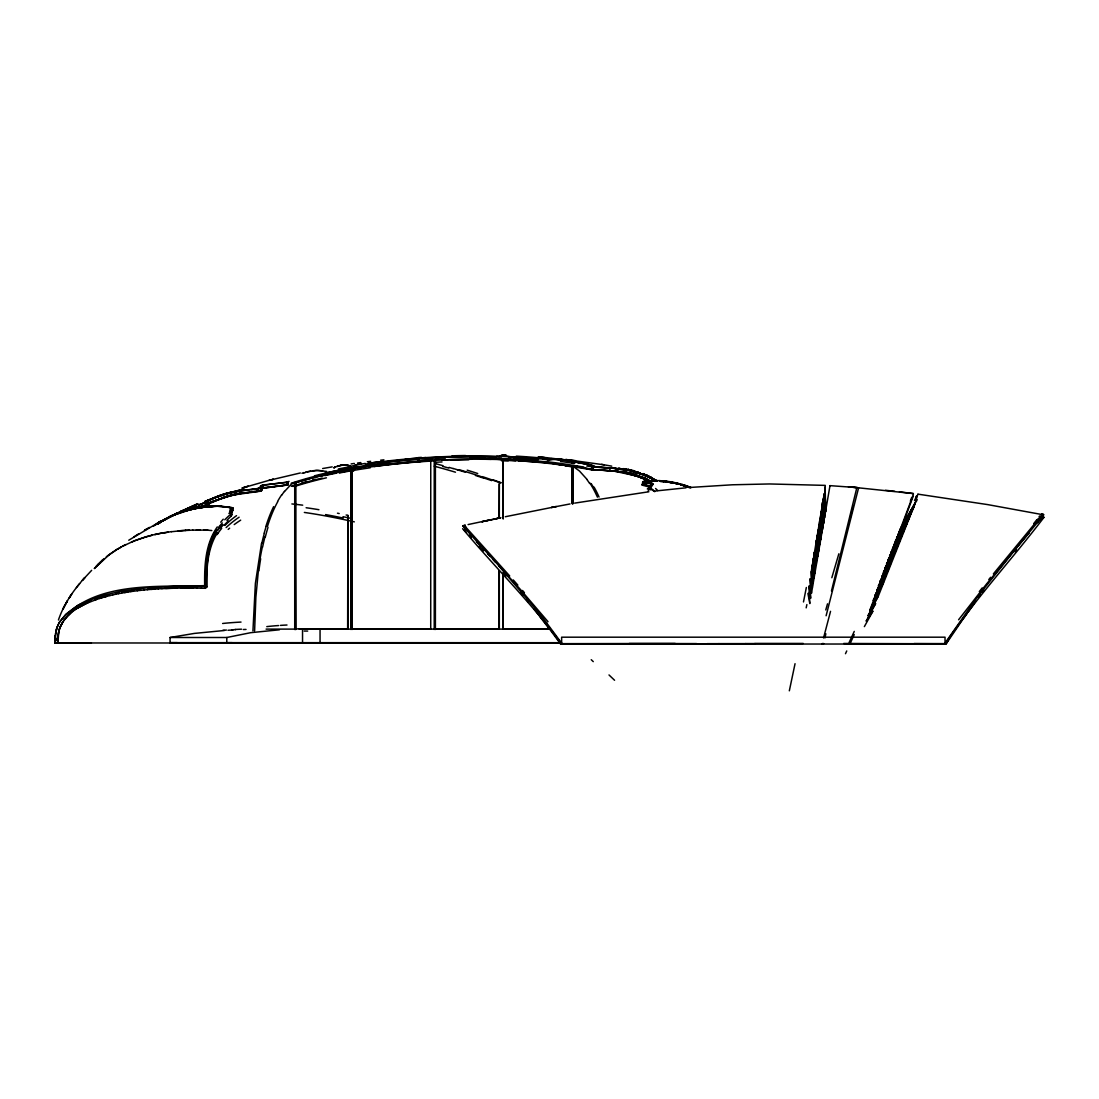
<?xml version="1.0" encoding="UTF-8"?>
<svg xmlns="http://www.w3.org/2000/svg" width="1099" height="1099" viewBox="0 0 1099 1099"><rect width="100%" height="100%" fill="white"/><g stroke="black" fill="none" stroke-linecap="round" stroke-linejoin="round"><path stroke-width="1.5" d="M204.702 587.292L206.681 587.292C206.488 568.595 206.626 548.676 216.105 531.916M824.003 509.359L824.387 494.207M205.801 587.333C205.266 569.021 205.637 549.445 214.552 532.864M206.681 587.292C206.557 569.983 207.12 551.753 215.445 536.12A308.984 143.722 27.8 0 1 217.451 532.754M824.525 511.09L824.484 517.876L824.442 511.117M823.467 518.742L823.412 523.77L825.239 485.387L769.547 483.958L732.415 484.783L690.653 487.407L684.21 486.005M823.577 523.069L823.852 495.965L811.268 571.617L811.488 593.144L829.91 486.129M913.118 496.405L903.227 523.083M823.151 516.489L823 526.242L823.233 517.821M823.22 511.612L823.426 498.603L822.986 511.626M586.742 466.003L593.364 466.979L593.323 469.699L589.023 469.232M349.661 465.797L346.652 465.303M819.085 544.678L819.167 541.312M819.304 534.595L819.414 529.567M821.173 530.446L821.255 527.163M821.489 517.341L821.64 510.801L821.503 514.112M823.426 511.104L823.852 495.965M822.835 516.503L822.409 529.512L822.931 501.542L821.791 532.919L822.395 504.757L821.159 536.449L821.805 508.26L820.5 540.104L821.159 512.038L819.14 547.755L819.73 520.445L818.439 551.767L818.947 525.047L817.725 555.888L818.109 529.938L817.738 540.007M816.516 556.341L816.241 564.501L816.337 540.516L814.702 573.596L814.4 552.165L813.906 578.308L813.384 558.388L813.109 583.143L812.34 564.872L812.298 588.089L811.268 571.617M816.681 551.437L817.244 535.089L816.983 560.147L817.615 543.359M822.34 528.399L822.574 521.613M254.611 630.908L255.875 597.169L258.402 570.463M55.39 635.51L55.252 643.176L91.409 643.107M618.091 471.073L591.729 469.768L591.908 466.855L628.216 469.383L646.212 475.647M648.176 488.808L651.803 484.219L642.75 481.719L642.324 484.384L648.383 486.005M206.117 570.024L206.296 567.235M252.935 630.908L255.38 583.432L261.535 543.277M593.364 466.979L610.055 467.899L609.821 470.606L631.499 472.817L651.666 481.472M55.005 639.275L56.722 628.394A34.481 34.399 81.4 0 1 59.676 621.814M57.766 641.088L57.945 642.929L58.81 630.826M858.566 487.97L826.118 615.756M824.909 502.284L825.006 488.135M650.004 488.808L653.108 484.219M856.657 488.423L831.49 590.919M207.12 559.858L207.464 557.633M823.687 498.603L824.223 493.602L824.126 520.033L824.813 489.769L825.157 514.332L825.019 488.286L825.637 511.667L825.157 487.104M822.766 504.139L823.261 501.226M820.307 518.563L820.994 514.538M817.793 556.328L818.274 553.635M55.609 633.683L56.351 630.125A33.629 33.561 80.3 0 1 57.464 626.691M819.895 544.664L820.335 542.205M1044.05 517.244C1011.726 559.776 974.827 599.285 945.14 644.014M262.331 546.904L261.589 550.613A149.148 60.431 -90 0 0 260.147 558.223M824.951 637.942L825.844 633.793M913.406 494.385L869.707 610.632L878.307 596.18L914.849 504.139L917.844 494.207M823.549 637.942L830.542 611.332M1043.239 514.772L987.616 504.592L918.05 494.165M209.291 549.473L209.84 547.577M916.676 500.965L917.143 499.578M58.439 620.001C63.838 604.052 73.633 589.943 84.857 577.552L82.37 580.341L91.643 570.34M206.516 503.493L234.417 494.138L261.644 490.635L262.002 486.926L263.774 484.989L261.644 490.635L235.708 494.138L206.708 503.493M895.136 544.293L893.501 547.178L894.407 544.912M647.915 491.432L649.495 489.082M901.056 528.427L902.169 525.693M905.054 524.017L897.471 537.301L898.707 534.224M64.58 605.865L62.986 609.052L67.437 600.851L65.61 603.914M1043.858 514.689L986.311 584.283L958.589 619.767M869.707 610.632L883.5 582.209L873.21 600.48L886.014 575.588L874.941 595.548L888.473 569.213L876.659 590.726L890.877 563.073L878.348 586.028L893.199 557.193L880.024 581.426L895.451 551.574L881.673 576.934L897.622 546.189L883.308 572.552L899.71 541.079L884.901 568.279L901.702 536.202L886.481 564.13L903.598 531.6L888.019 560.092L905.397 527.245L889.531 556.163L907.101 523.151L891.001 552.344L908.681 519.319L892.443 548.648L910.151 515.747L893.844 545.077L911.511 512.45L895.218 541.601L912.747 509.414L896.537 538.249L913.86 506.639L897.828 535.021L914.849 504.139L899.064 531.902L915.714 501.913L900.273 528.907M878.307 596.18L867.935 615.866L875.656 603.516L866.149 621.196L872.963 611.071L864.364 626.622M891.468 552.824L894.682 546.917M892.91 549.212L894.517 546.272M893.501 547.178L895.108 544.252M230.268 512.972L230.996 511.653M899.641 535.103L898.048 538.002L900.562 533.702M898.666 536.024L901.125 531.559M897.471 537.301L899.902 532.933M901.523 530.034L903.941 525.665M908.804 516.942L910.425 514.03M882.992 575.327L884.613 572.414M891.701 553.553L893.363 550.558M896.702 544.582L898.364 541.601M901.207 529.773L902.87 526.806M907.856 517.904L909.519 514.936M911.181 511.969L913.667 507.518M892.91 549.239L894.531 546.354M891.468 552.879L896.289 544.266M230.666 515.747L231.408 514.442M548.47 627.611L560.669 644.069L946.033 644.014L950.635 635.95M898.611 536.202L901.853 530.515M903.474 527.657L905.081 524.814M901.194 529.897L906.18 521.214M907.829 518.33L910.315 513.989M900.768 529.787L909.34 514.95M911.044 511.983L913.612 507.532M1041.756 515.156L993.359 573.912M915.673 497.311L916.415 496.089M59.676 621.814C93.635 580.327 157.583 587.361 205.65 585.588L205.719 588.295L201.364 588.185M62.89 621.746L61.214 624.658A31.445 31.335 -89.2 0 0 58.81 630.826M1042.896 515.486L1041.481 517.656M71.943 593.694L69.292 597.815L71.27 594.765M217.259 526.929C205.128 544.211 204.304 566.246 204.702 586.578L206.681 586.578M946.033 644.014L964.166 617.404M63.852 620.344L60.624 626.155A30.717 30.566 -86.9 0 0 58.59 632.461L57.849 639.288L55.17 641.212L55.129 643.176L55.115 635.826L56.489 628.971L59.222 622.652L65.693 614.286L78.263 605.041L99.762 596.194L121.275 591.166L146.291 587.91L174.494 586.371L205.568 586.55M1040.987 520.294L1041.811 519.099M972.807 605.247L975.624 601.359M57.656 637.53L55.06 641.212L56.351 639.288L54.991 637.379M978.426 597.554L980.267 595.067M982.108 592.622L983.935 590.19M63.989 620.344L70.006 613.75M231.092 516.063L232.164 514.675M979.305 591.619L982.19 587.91M1037.607 522.698L1039.118 520.775M284.504 491.528L292.018 483.395M988.784 579.585L990.639 577.291M76.422 587.553L79.623 583.651M1016.973 547.426L977.904 596.276L944.645 643.602L914.066 643.561M1017.811 546.437L1026.741 535.817M1027.606 534.787L1029.337 532.727M1014.83 551.739L1016.493 549.775M228.922 513.508L230.144 512.093M94.404 568.471L108.732 555.174M98.168 564.282L96.245 566.397A94.748 86.848 89.5 0 1 102.042 560.394M230.735 513.508L232.123 512.093M98.264 564.391L100.229 562.427M68.509 615.014L71.449 612.528M102.056 560.408L104.158 558.567M158.105 524.072L160.55 522.052M71.311 612.528L72.974 611.332M106.315 556.781L108.65 555.05M157.555 523.88L161.21 521.077L153.489 526.146M157.583 523.783L161.21 521.077M108.54 555.05L115.67 550.201M108.609 555.174L115.738 550.324M72.836 611.332L74.567 610.151M159.781 522.932L165.88 518.604L157.789 523.66L170.675 516.2M259.68 490.635L256.891 491.638L256.878 488.931L259.652 487.97L260.545 485.937L263.774 484.989M155.11 525.047L160.495 521.338L128.748 540.227M74.43 610.151L76.229 609.011M160.495 521.338L156.731 523.88L165.509 518.742M157.913 523.825L165.867 518.522M157.789 523.66L161.773 521.036M1041.454 514.964L1043.239 514.098M133.982 536.834L138.817 533.716M76.106 609.011L85.598 603.763L97.028 599.271M115.56 550.201L118.019 548.703M115.629 550.324L118.129 548.703M147.486 528.537L144.45 530.377L149.395 527.41M77.85 607.912L87.838 602.802M120.643 547.261L118.074 548.827L120.711 547.384M81.779 605.206C67.781 612.074 55.953 626.609 58.11 642.929C64.511 643.011 70.913 642.942 77.301 642.97L561.644 643.094M120.588 547.384L123.212 545.873M123.102 545.873L125.849 544.541M123.157 546.011L134.064 540.914M83.002 604.519L91.162 600.768M184.206 510.087L196.748 504.207L180.648 511.365C196.35 505.004 214.497 505.169 231.024 507.793M333.876 467.624L335.222 466.965M333.876 467.762L335.497 466.965M334.151 467.762L335.497 467.116M217.039 496.556L203.219 503.054L221.078 495.017L245.063 489.495L225.199 493.685L205.197 501.391M212.478 498.795L204.991 501.35L212.423 498.685M204.483 505.719L226.133 496.501L242.645 492.956M207.986 500.553L221.078 495.017L240.077 490.058L225.199 493.685L208.096 500.553M197.6 504.015L180.579 511.749C196.199 504.51 215.102 505.306 231.82 507.697M131.317 542.205L134.105 541.051M206.378 504.111L226.133 496.501L240.818 492.915M180.772 512.285L170.139 516.379L162.116 521.338L179.027 512.519L203.397 506.296L183.684 510.472L198.287 507.147L220.693 506.089L198.287 507.147L179.604 512.024L193.3 508.191L214.58 506.241L193.3 508.191L175.634 513.741L188.424 509.428L202.752 507.298L183.657 510.87L171.76 515.61L188.424 509.428L208.604 506.653M194.811 508.411L198.727 506.886L198.576 504.207L191.102 506.941M301.937 473.257L303.736 472.57M303.516 473.257L305.316 472.57M196.103 507.903L198.727 506.886M133.954 540.914L145.769 536.875M133.996 541.051L136.963 539.952M136.839 539.952L142.801 537.933M184.289 510.417L186.267 509.702M209.936 499.454L229.43 492.558L260.257 488.286A255.037 49.098 29.2 0 1 261.466 485.47L287.224 482.131L287.65 485.016L262.07 488.354A252.688 49.386 28.8 0 0 261.109 490.168M211.063 502.188L230.295 495.388L260.793 491.157L260.257 488.286M94.487 600.109L102.028 597.677M289.092 481.389L286.509 482.255L286.963 484.893L261.768 488.299M336.596 466.553L338.245 465.949M336.871 466.553L341.075 465.44M95.64 599.065L105.339 596.001M222.067 497.806L242.467 493.039M248.305 486.143L242.852 487.874L269.008 480.359L300.315 472.968M213.907 498.149L224.649 494.811M227.713 493.849L238.648 491.102M142.691 537.933L145.81 537.013M99.363 598.46L107.304 596.221M241.78 488.135L247.33 486.445M560.408 642.695L170.057 642.654L170.057 637.502L226.779 637.502L250.737 632.681L279.407 629.796M226.792 637.489L226.779 642.668L232.136 642.668M500.169 455.797L502.257 455.261M500.169 455.948L501.501 455.481M145.659 536.875L148.832 536.01M145.686 537.013L148.86 536.147M305.549 471.966L316.622 470.468M307.129 471.966L310.852 471.073M104.501 596.936L110.037 595.534M337.984 466.086L339.646 465.578M148.708 536.01L151.937 535.199M148.75 536.147L151.964 535.35M106.644 595.672L109.254 594.985M269.008 480.359L273.376 479.274L271.961 479.617M170.084 637.489L194.413 633.409L224.416 630.496M151.813 535.199L155.096 534.457M109.9 595.534L112.84 594.875M486.486 520.679L491.473 519.676L481.815 521.737L500.787 517.753L491.088 519.8M112.702 594.875L115.697 594.243M495.773 518.728L500.498 517.698M154.973 534.457L158.297 533.757M155 534.595L158.325 533.908M468.078 524.566L486.678 520.624M501.226 455.632L502.531 455.261M205.142 504.043L206.928 504.043L206.777 501.35C223.413 491.555 243.03 490.772 261.617 487.97M115.56 594.243L118.623 593.652M116.013 593.405L118.857 592.842M188.506 509.249L201.776 506.639L220.226 506.062L232.988 507.793L233.057 510.389M556.067 506.57L551.41 507.504L570.01 503.96M339.385 465.715L341.075 465.303M158.174 533.757L164.85 532.562M158.201 533.908L161.553 533.125M118.486 593.652L121.618 593.089M556.273 506.543L505.293 516.736M322.653 468.531L332.214 466.883M574.653 503.122L648.877 491.761M121.481 593.089L127.772 592.045M161.457 533.276L168.216 532.191M121.701 592.279L126.124 591.523M124.53 592.553L130.946 591.578M363.316 467.144L360.17 467.638A214.195 60.871 -2.1 0 0 341.473 470.853M164.754 532.699L168.202 532.04M366.118 463.97L369.305 463.503M129.132 591.042L133.735 590.355M351.117 463.929L354.345 463.462M368.371 466.457L370.789 466.1M263.101 484.989L287.897 482.255L288.35 484.893L263.458 487.668M130.808 591.578L137.471 590.712M357.573 463.022L360.829 462.569M168.106 532.191L171.595 531.586M340.8 465.303L342.503 465.124L340.8 465.44M136.894 589.957L140.068 589.572M367.368 461.731L370.651 461.333M690.419 487.626C675.803 481.266 659.043 479.137 643.272 481.609L642.997 484.494L646.377 484.096M653.52 491.198L686.01 487.819M171.499 531.724L178.533 530.982M137.32 590.712L140.809 590.328M251.698 489.659L254.968 489.289M502.257 455.412L503.562 455.151M380.597 460.193L383.922 459.835M312.748 470.77L314.671 470.578M270.436 484.082L273.761 483.725M642.75 481.719L655.512 480.51M140.672 590.328L144.216 589.971M643.959 481.719L656.886 480.51M144.065 589.971L147.664 589.655M55.129 643.176L58.068 642.915M643.533 484.384L642.324 484.384L645.608 484.096M148.296 588.734L156.14 588.13M147.527 589.655L158.366 588.858M252.179 643.094L254.913 642.997L253.745 643.094M642.324 484.384L645.553 484.123M178.409 530.844L182.049 530.556M178.409 530.982L185.635 530.474M151.181 589.352L154.753 589.091M418.073 461.044L423.142 460.687M425.835 457.555L422.744 457.761A199.207 51.378 -2.6 0 0 382.96 461.539M181.939 530.556L185.621 530.336M228.001 630.263L232.947 629.988M343.96 465.028L342.242 465.124L343.96 465.179M158.229 588.858L162.048 588.652M432.195 460.138L435.286 459.973M556.932 458.887L547.508 459.932L558.828 458.887L566.232 459.959M164.589 587.635L170.372 587.402M185.511 530.336L189.248 530.158M185.511 530.474L189.248 530.309M161.896 588.652L177.255 588.116M243.346 629.521L246.039 629.425M189.138 530.309L192.902 530.048M177.763 587.196L194.647 587.113M192.792 530.199L196.611 530.006M170.084 642.654L177.296 642.654M315.028 470.468L318.586 470.468M675.239 643.464L562.029 643.657L546.78 623.092M696.587 643.588L629.123 643.519M547.604 462.638L549.198 462.638M326.664 471.444L318.985 470.564M256.878 488.931L258.224 488.931M295.494 628.862L295.123 506.474L295.123 628.862L347.888 628.862L347.888 515.376L347.641 628.862M548.044 628.862L503.067 628.862L503.067 572.964M266.082 629.109L295.906 629.109M299.23 629.109L550.187 629.109M299.629 642.997L560.559 642.997M745.658 643.561L754.862 643.561M822.217 643.588L823.755 643.588M613.695 643.904L754.367 643.904M821.818 643.712L823.536 643.712M196.487 530.006L200.348 530.006M196.487 530.144L200.348 530.158M843.675 643.464L944.797 643.794M343.699 465.028L345.429 465.193M193.245 588.047L177.104 588.116A479.947 477.392 -58 0 0 165.619 588.446M197.367 588.102L193.094 588.047A563.856 561.301 -66.2 0 0 181.033 588.006M200.238 530.158L204.139 530.075M197.202 588.102L201.515 588.185M496.597 456.291L499.605 456.373M204.016 530.075L207.958 530.199L204.016 530.226M317.007 470.468L322.584 470.757M207.848 530.199L211.819 530.529M598.241 469.864L618.929 471.622M829.841 485.634L857.632 487.64L848.469 486.939L853.016 487.242M516.846 460.124L519.126 460.261M345.168 465.042L346.913 465.303M538.098 456.992L544.362 457.459M853.099 487.255L913.406 493.575L899.463 491.844M505.595 455.233L504.304 455.137L505.581 455.384M536.958 461.621L543.469 462.253A218.261 56.159 -3 0 1 556.149 463.751M610.055 467.899L631.774 470.138L657.298 481.074M622.103 471.966L625.29 472.309M894.778 491.308L885.547 490.278M614.41 468.421L617.597 468.765M623.957 469.452L630.318 470.138L637.846 473.353M575.505 460.646L565.697 459.506L604.326 464.85M559.13 458.997L564.639 459.959M346.652 465.152L348.424 465.495M653.562 480.414L656.914 480.936M660.279 481.458L663.631 481.98M680.405 484.59L691.271 487.558M571.961 463.05L574.722 463.503M591.729 469.768L548.428 462.761L496.597 459.231A197.916 48.383 -2.7 0 0 484.535 458.97M601.565 464.369L611.758 466.155M666.008 481.829L659.537 480.634L666.228 482.049M669.25 482.42L672.492 483.011M675.72 483.601L685.446 485.373L688.345 487.091M505.306 455.233L506.584 455.426M505.306 455.384L506.309 455.577M348.149 465.358L349.935 465.797M337.475 513.192L339.193 513.549M590.41 469.232L592.704 469.699M684.636 485.923L689.65 486.967L684.801 485.813M613.544 468.023L626.897 470.88M635.249 472.68L646.94 475.18L656.35 480.483M613.173 470.949L641.102 476.925M346.13 515.005L347.888 515.376M673.467 483.093L665.376 481.156L671.681 482.846M624.85 469.726L618.531 468.16L624.933 469.919M635.895 472.446L646.94 475.18L655.361 480.661M621.375 471.897L641.102 476.76M647.352 476.101L650.553 476.98L655.897 480.799M621.237 471.952L646.418 478.876M442.952 465.674L434.806 463.448L434.819 628.862L499.317 628.862L499.317 570.752M449.065 467.391L453.131 468.572M677.561 483.903L671.091 481.966L677.369 484.027M680.803 484.879L688.908 487.31M640.978 474.026L623.435 468.614L629.878 470.798M644.165 475.015L650.553 476.98L655.828 480.95M632.31 474.425L644.852 478.299M475.414 475.427L483.436 478.079M650.842 477.9L656.762 481.101M627.653 473.133L648.245 480.112M688.73 487.448L676.668 483.052L679.8 484.288M641.898 474.48L628.216 469.383L637.461 473.133M651.02 477.859L656.721 481.17M632.378 474.054L646.652 479.356M652.861 479.356L655.952 480.606L652.875 479.205M632.145 474.122L648.795 480.84M633.161 474.15L651.817 482.131M689.636 487.695L682.108 484.439L686.49 486.472M642.118 474.507L632.887 470.482L639.096 473.408M636.733 475.331L648.808 480.606M636.774 475.51L648.959 481.266M641.83 474.095L637.447 471.883L641.885 474.287M644.316 478.587L648.905 480.909M687.411 486.101L690.309 487.668M639.577 476.307L648.273 481.032M649.427 481.293L645.264 478.422L649.372 480.716M573.032 465.385L574.708 466.319M642.489 477.254L648.286 480.579M642.489 477.323L648.328 480.922M654.825 480.799L643.258 473.587L655.251 480.867M643.835 477.309L650.924 481.719M573.115 466.319L579.516 471.073L586.935 479.288M645.264 478.422L649.385 481.074M650.91 489.989L648.822 488.093M483.354 550.915L479.027 546.285M482.791 548.456L484.357 550.146M480.565 546.052L476.471 541.628M487.599 553.649L490.168 556.437M492.86 559.35L495.635 562.4M498.534 565.573L535.556 608.75M509.73 575.986L464.52 525.734M513.274 579.942L517.835 585.108M504.578 573.994L506.227 575.849M471.334 537.576L469.259 535.199M522.533 590.479L524.429 592.691M520.967 592.911L522.781 595.067M548.03 621.704L520.322 589.38L462.816 526.064M526.435 599.505L528.289 601.771M533.908 608.764L539.636 616.072M465.481 529.237L463.421 526.297M561.562 644.069C531.655 603.063 495.003 567.427 462.61 528.688M554.542 634.329L560.669 644.083M807.902 593.405L809.826 603.585L809.043 585.891L810.65 598.309L810.169 578.624L811.488 593.144M651.707 483.903L651.872 484.838M825.294 496.528L825.006 489.811L825.129 496.308M824.854 490.978L825.157 502.573M945.03 643.973L945.03 637.186L561.63 637.186L561.63 643.973M573.211 503.548L573.211 466.1L572.043 466.1L572.043 503.548M572.799 466.1L572.799 503.795M572.455 466.1L572.455 503.795M503.246 518.755L503.246 459.451L503.067 518.755M503.246 572.964L503.246 628.862M499.317 517.753L499.317 483.574L499.152 517.753M499.152 570.752L499.152 628.862M435.396 629.48L435.396 460L434.229 460L434.229 629.48M430.753 460.22L430.726 628.862L351.405 628.862L351.405 469.136A211.489 58.522 -2.2 0 1 368.138 466.429M352.106 629.48L352.106 469.136L350.938 469.136L350.938 629.48M351.639 469.136L351.639 628.862M320.056 629.109L320.056 642.654M302.541 629.109L302.541 642.654M964.194 617.611A86.217 6.979 -55.4 0 1 967.051 613.558M967.985 612.225A86.217 6.979 -55.4 0 1 972.67 605.686M1036.852 519.662A463.902 8.394 -46.6 0 1 1033.774 523.522M1043.391 514.511A473.147 8.586 -46.5 0 1 1042.25 516.365M1042.566 518.178A484.645 8.792 -46.8 0 1 1043.913 517.395M1041.879 513.728A481.417 8.71 -46.8 0 1 1041.467 514.827M1041.976 516.049A493.121 8.929 -46.9 0 0 1037.195 520.074A504.551 9.657 -47.8 0 1 1038.28 519.058M1039.627 515.939A493.904 9.067 -47.3 0 1 1039.063 516.764M831.833 577.717A501.941 4.437 -74.5 0 1 838.853 553.786M853.03 506.419A500.691 4.451 -74.5 0 1 850.255 517.574M825.775 609.945A504.194 4.616 -74.7 0 1 827.506 603.832M539.733 616.47A76.669 4.987 52.8 0 1 548.264 627.625M464.822 528.001A496.748 8.517 43.9 0 1 463.49 526.133M465.742 526.916A502.174 8.627 44.1 0 1 464.891 525.514M465.88 531.861A509.057 8.765 44.3 0 1 464.231 529.663M462.995 525.652A509.854 8.765 44 0 1 463.888 526.119M464.932 525.542A513.274 8.847 44.3 0 1 464.836 525.047A522.094 9.177 44.7 0 1 465.069 524.855M591.248 659.702A525.926 9.135 44.5 0 1 593.268 661.639M608.997 674.951A526.586 9.122 44.4 0 1 614.575 680.267M914.492 500.402A511.255 7.02 -65.8 0 1 916.992 496.102M707.083 643.671A432.731 3.077 0 0 1 719.034 643.657M718.76 643.629A408.498 2.871 0 0 1 745.823 643.616M754.986 643.41A414.804 3.063 0 0 1 803.245 643.437M822.258 502.641A505.719 3.228 -79.6 0 1 821.791 505.554M824.044 516.242A489.371 3.201 -78.6 0 1 823.577 518.783M806.185 607.857A501.378 3.297 -78.7 0 1 806.872 604.587M808.919 594.738A501.378 3.297 -78.7 0 1 810.251 588.363M845.488 653.713A503.521 6.415 -66.2 0 1 846.752 650.951M850.544 642.627A503.521 6.415 -66.2 0 1 854.225 634.563M535.529 608.654A75.666 6.896 52.5 0 1 546.821 623.064M463.572 525.446A524.511 9.314 44.7 0 1 463.888 525.514M803.479 601.95A507.065 3.256 -79.2 0 1 806.35 587.498M789.329 690.818A503.191 3.476 -78.4 0 1 795.044 663.7M911.662 497.435A492.27 6.47 -65.9 0 1 910.37 501.13M849.156 642.489A507.161 6.676 -66 0 1 854.253 631.403M94.432 568.499A88.717 81.051 -89.7 0 1 96.272 566.425M342.998 516.681A212.863 43.823 18.1 0 1 349.702 518.124M325.551 514.579A213.962 45.375 18.2 0 1 343.176 518.055M306.126 507.738A217.217 52.573 19.4 0 1 318.93 509.702M291.881 503.946A219.827 57.862 20.5 0 1 302.706 505.169M304.341 512.436A216.901 46.872 18.3 0 1 354.318 521.86M423.349 461.264A196.117 48.947 -2.7 0 1 430.877 460.797A198.974 50.664 -2.7 0 0 380.955 465.193M388.428 464.286A199.221 51.117 -2.6 0 1 418.279 461.484M370.528 465.935A204.263 54.799 -2.5 0 1 387.768 463.709M349.743 468.147A211.393 59.909 -2.1 0 1 366.736 465.372M373.124 465.825A202.422 53.425 -2.5 0 1 380.488 464.85M366.736 465.523A207.258 57.134 -2.3 0 1 371.696 464.808M482.434 476.636A224.539 57.615 15.3 0 1 500.567 482.928M465.756 471.677A219.058 56.667 15.3 0 1 482.021 476.911M457.17 469.74A210.967 53.865 15.3 0 1 465.275 472.199M434.284 466.182A209.36 52.01 15.3 0 1 455.481 472.199M493.135 479.865A227.548 58.357 15.2 0 1 501.213 482.722M483.684 477.914A227.191 57.986 15.3 0 1 491.679 480.634M467.199 470.166A216.778 58.274 15.1 0 1 477.722 473.518M459.643 469.836A209.785 53.549 15.3 0 1 465.797 471.718M453.186 468.49A208.535 52.876 15.3 0 1 459.286 470.303M442.705 466.361A206.117 52.244 15.3 0 1 448.735 468.064M564.996 465.756A235.337 63.014 -3.5 0 1 570.958 466.677M555.558 463.998A224.773 58.7 -3.1 0 1 565.806 465.413M518.275 460.797A210.019 52.464 -2.7 0 1 533.784 461.923M508.892 460.536A204.867 50.307 -2.6 0 1 515.665 460.893M501.432 460.756A203.164 49.098 -2.6 0 1 508.205 461.031M534.004 461.965A221.339 56.887 -3 0 1 561.507 465.042M512.945 457.775A209.978 54.716 -3.1 0 1 538.483 459.602M503.988 458.86A205.664 52.12 -2.8 0 1 511.008 459.162M222.616 623.49A287.553 45.059 9.1 0 1 241.024 622.075M304.176 631.046A225.501 40.1 10.8 0 1 307.693 631.073M280.451 625.386A230.062 42.105 11.1 0 1 286.99 625.015M266.796 626.622A240.722 37.545 9.2 0 1 278.597 625.551M235.049 629.466A300.357 33.89 6.1 0 1 241.588 629.178M231.93 629.809A304.698 31.61 5.4 0 1 235.736 629.617M222.863 630.304A309.575 27.763 4.2 0 1 226.408 630.057M258.883 570.848A157.913 63.673 -89.9 0 1 260.655 558.745M262.565 547.192A136.935 55.623 90 0 1 265.01 536.642M261.768 543.607A134.27 54.208 -89.9 0 1 264.323 533.303M265.285 537.095A131.248 52.422 -89.7 0 1 268.005 527.341M264.2 533.097A130.424 52.601 -89.9 0 1 266.082 526.668M267.483 526.325A126.138 51.076 -90 0 1 277.69 501.79M265.903 526.352A126.564 51.255 -90 0 1 273.624 506.639M277.58 501.446A129.284 52.491 89.9 0 1 281.591 494.935M281.66 495.237A133.501 53.947 -89.9 0 1 284.462 491.349M594.078 487.118A130.918 51.447 -89.9 0 1 599.051 497.023M589.778 482.901A130.122 51.035 -90 0 1 597.43 497.146M591.193 483.642A131.179 51.09 89.9 0 1 593.817 488.038M586.88 479.494A133.817 52.065 89.8 0 1 589.641 483.491M650.635 488.615A302.802 100.751 -10.8 0 1 654.743 491.693M650.512 488.066A304.135 103.072 -11.8 0 1 654.413 491.226M647.229 482.447A205.046 69.965 -1.6 0 1 653.301 484.137M646.762 485.112A204.62 69.869 -1.5 0 1 649.811 485.95M593.391 469.877A139.697 75.721 13.2 0 1 609.863 470.798M595.548 467.048A142.142 75.941 12.9 0 1 608.214 467.776M576.164 466.567A239.197 65.981 -3.9 0 1 589.27 469.136M582.868 467.528A243.827 67.424 -4 0 1 590.712 469.122M577.291 462.5A240.434 66.572 -4.1 0 1 593.295 465.674M539.142 456.923A226.476 61.695 -3.7 0 1 590.548 464.767M575.794 465.674A236.491 64.388 -3.8 0 1 583.926 467.157M546.011 461.635A226.188 60.665 -3.4 0 1 577.373 466.127M560.476 461.429A229.554 60.459 -3.3 0 1 571.796 463.105M516.31 456.14A216.682 56.076 -3.1 0 1 562.619 460.563M492.118 458.434A207.395 52.889 -2.9 0 1 545.654 461.855M528.468 458.901A211.928 53.164 -2.8 0 1 534.526 459.396M465.303 456.03A201.474 50.211 -2.7 0 1 529.869 458.118M508.439 456.799A207.574 51.722 -2.8 0 1 514.868 457.115M501.446 459.602A205.925 50.76 -2.7 0 0 498.218 459.492A197.889 48.15 -2.6 0 0 481.815 459.258M425.107 458.063A198.012 48.219 -2.6 0 1 445.232 457.047M448.584 456.937A198.012 48.219 -2.6 0 1 501.474 456.937M441.99 459.932A197.889 48.15 -2.6 0 1 468.627 459.258M471.65 459.19A196.68 48.177 -2.7 0 1 491.171 459.355M435.328 460.302A193.85 47.532 -2.7 0 1 471.608 459.272M452.032 455.824A194.07 48.507 -2.7 0 1 465.536 455.536M405.119 459.231A194.811 49.07 -2.7 0 1 451.909 456.387M435.245 459.341A193.767 48.864 -2.7 0 1 445.356 458.887M350.691 471.498A203.013 50.733 -2.7 0 1 353.727 470.976M435.616 462.253A203.013 50.733 -2.7 0 1 442.045 461.937M374.113 466.567A198.095 50.362 -2.7 0 1 435.438 460.838M417.991 457.624A197.064 49.936 -2.6 0 1 421.398 457.376M364.154 465.55A202.793 51.571 -2.6 0 1 418.884 459.533M379.485 462.583A199.936 51.914 -2.6 0 1 405.49 459.725M368.879 463.215A204.661 55.472 -2.4 0 1 378.564 461.882M362.821 466.841A206.708 56.846 -2.4 0 1 372.396 465.427M355.76 464.973A210.184 58.948 -2.2 0 1 365.308 463.448M354.936 464.959A211.269 58.522 -2.2 0 1 361.351 463.929M325.07 473.133A220.775 62.052 -2.1 0 1 358.109 466.773M350.073 466.361A212.368 59.731 -2.2 0 1 356.323 465.275M338.396 468.943A216.311 61.791 -2 0 1 350.595 466.635M324.919 475.592A222.795 63.66 -1.9 0 1 336.692 473.078M339.673 472.474A222.795 63.66 -1.9 0 1 348.768 470.77M322.021 475.853A223.344 65.638 -1.8 0 1 342.613 471.416M314.493 475.826A226.696 66.847 -1.7 0 1 340.456 469.946M294.628 483.024A240.145 72.974 -1.2 0 1 327.488 474.342M294.175 486.61A239.843 73.88 -1.2 0 1 326.43 477.804M313.806 476.774A231.793 70.446 -1.2 0 1 319.562 475.345M291.317 486.198A243.786 76.133 -0.8 0 1 296.51 484.549M301.799 482.969A243.786 76.133 -0.8 0 1 307.198 481.444M312.693 479.988A243.786 76.133 -0.8 0 1 315.468 479.274M291.221 483.258A242.948 76.957 -0.7 0 1 315.221 476.238M200.938 507.738A339.687 87.439 15.8 0 1 209.456 505.073M198.685 504.949A342.723 87.865 15.8 0 1 207.203 502.243M199.565 504.592A340.484 87.947 16 0 1 207.917 501.817M231.614 514.428A289.641 88.676 25.4 0 1 232.823 510.279M229.622 511.859A291.867 88.621 25.2 0 1 230.79 507.683M231.642 511.887A289.641 88.36 25.4 0 1 232.768 507.697M226.93 520.335A309.451 136.152 14.3 0 1 231.216 516.104M224.773 519.772A310.907 135.548 14 0 1 230.694 514.222M226.119 527.575A310.77 135.988 13.9 0 1 239.115 517.189M224.196 525.24A310.275 138.488 16.2 0 1 228.317 520.912M220.707 522.204A312.83 139.861 17.4 0 1 223.248 519.195M220.762 527.918A312.35 142.389 19.8 0 1 223.166 524.841M218.495 527.465A314.74 142.307 19.5 0 1 222.341 522.945M218.11 533.056A311.608 143.529 22.5 0 1 221.682 528.399M218.55 528.77A312.404 143.392 22.3 0 1 220.844 525.61M216.283 531.998A310.234 143.502 25.6 0 1 218.413 528.729M641.775 485.044A203.027 68.784 -1.3 0 1 647.366 486.514M469.63 458.297A198.246 49.62 -2.7 0 1 485.099 458.338M450.604 460.124A194.825 47.051 -2.6 0 1 468.792 459.753M419.488 460.138A195.595 49.977 -2.7 0 1 432.044 459.327M404.968 462.83A196.46 49.235 -2.7 0 1 420.134 461.594M369.374 467.116A202.34 52.573 -2.6 0 1 405.036 462.94M339.248 473.023A213.81 58.577 -2.3 0 1 370.267 467.776M327.722 473.394A223.152 65.899 -1.6 0 1 336.019 471.608M317.721 476.224A228.51 68.77 -1.4 0 1 328.477 473.71M292.32 486.404A241.876 75.227 -0.9 0 1 322.158 478.079M201.612 506.447A341.432 88.538 15.9 0 1 207.505 504.565M231.188 514.346A289.312 88.428 25.5 0 1 231.779 511.722M228.194 529.388A310.866 135.218 13.3 0 1 229.65 528.152M234.211 524.594A310.866 135.218 13.3 0 1 240.681 520.143M217.066 534.609A312.35 143.461 22.3 0 1 218.179 533.166M211.901 540.117A299.972 138.323 34.9 0 1 212.753 538.496M655.567 488.492A308.146 105.861 -13.4 0 1 657.697 490.552M650.635 485.579A249.473 19.205 -31.8 0 1 647.311 488.986M644.014 481.28A203.7 69.814 -1.5 0 1 652.463 483.601M551.039 458.626A232.109 63.344 -3.8 0 1 594.586 466.003M543.03 459.245A216.311 55.238 -2.9 0 1 548.552 459.835M508.713 456.607A210.033 52.986 -2.8 0 1 543.249 459.135M500.031 456.016A205.06 51.584 -2.8 0 1 509.029 456.373M426.069 458.283A196.226 47.628 -2.6 0 1 495.731 457.047M367.849 463.421A205.376 55.115 -2.5 0 1 382.809 461.415M329.164 472.858A216.668 59.552 -2.3 0 1 370.803 465.427M292.513 483.67A239.568 73.303 -1.2 0 1 330.25 473.6M199.523 504.743A342.064 87.508 15.9 0 1 207.368 502.27M230.68 511.516A291.936 88.648 25.6 0 1 231.655 507.614M224.855 525.459A311.099 135.891 14 0 1 236.532 515.651M217.657 530.322A313.064 142.856 21.2 0 1 222.341 524.731M214.621 532.891A311.415 144.038 27 0 1 216.517 529.828M174.521 514.346L164.328 519.813L179.027 512.519L191.473 509.304L170.139 516.379L186.047 510.678L174.521 514.346M179.027 512.519L167.996 517.629L183.657 510.87L197.051 508.178L179.027 512.519M504.578 455.137L503.287 455.151L504.578 455.288M295.892 482.461L294.724 482.461L294.724 629.48L295.892 629.48L295.892 482.461"/></g></svg>
